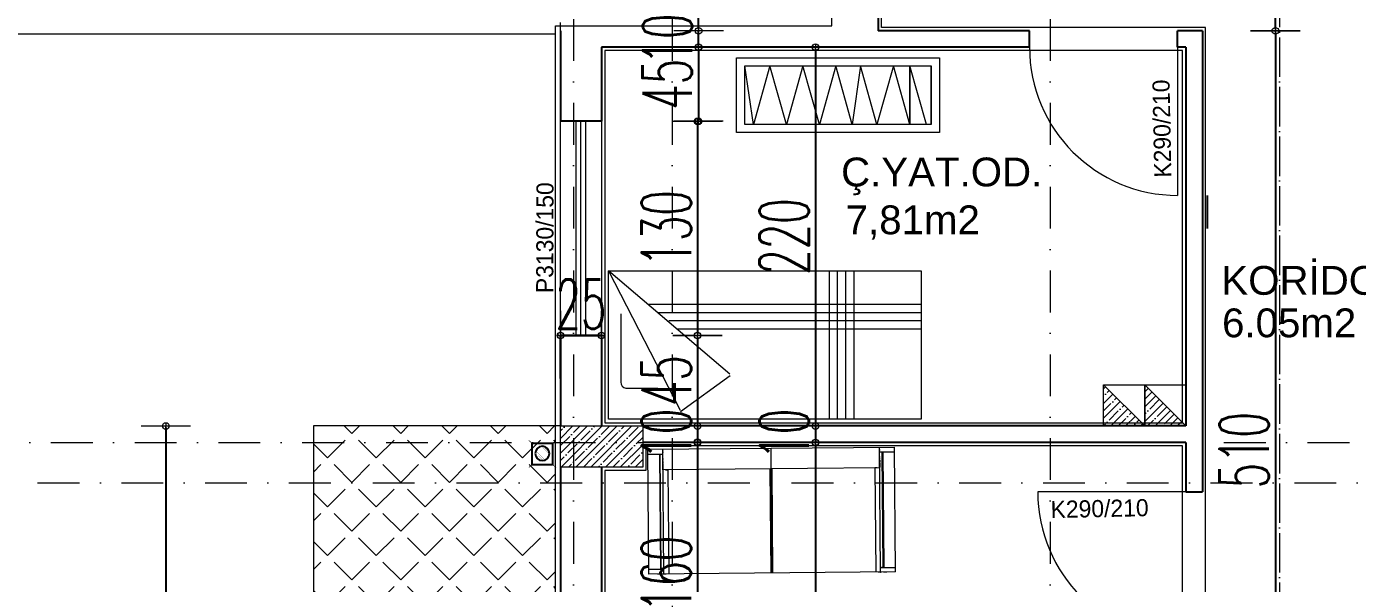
# Model space of a CAD drawing. Header units: millimetres. Extents: x -16104 to 67872, y -88009 to 12107.
# Drawn here: x 7697 to 8506, y -7055 to -6717 of the extents above; entities that cross this region are included whole.
import ezdxf

# ---------------------------------------------------------------- set-up
doc = ezdxf.new("R2010")
doc.units = ezdxf.units.MM
for name, pattern in [('ACAD_ISO04W100', [30, 24, -3, 0, -3]), ('ACAD_ISO07W100', [3, 0, -3]), ('DASHDOTX2', [50.8, 25.4, -12.7, 0, -12.7])]:
    doc.linetypes.add(name, pattern=pattern)
doc.layers.get('0').update_dxf_attribs({"color": 241})
for name, color, linetype, lineweight in [('AKS', 1, 'ACAD_ISO07W100', 5), ('akslar', 144, 'Continuous', 20), ('baca', 46, 'Continuous', 5), ('bacas', 11, 'Continuous', 5), ('balkon', 6, 'Continuous', 5), ('duvar', 123, 'Continuous', 25), ('emsal&kolon', 1, 'Continuous', 5), ('kapı', 3, 'Continuous', 5), ('kolon', 1, 'Continuous', 5), ('OLCU', 54, 'Continuous', 13), ('pencere', 5, 'Continuous', 5), ('POZ', 36, 'Continuous', 18), ('SıVA', 40, 'Continuous', 9), ('tefriş', 30, 'Continuous', 5), ('ÖLÇÜ', 252, 'Continuous', 20)]:
    doc.layers.add(name, color=color, linetype=linetype, lineweight=lineweight)
doc.styles.add('DIM', font='Txttw.shx', dxfattribs={"width": 0.6})
doc.styles.add('M2', font='stylu.ttf', dxfattribs={"height": 10})
doc.dimstyles.new('50', dxfattribs={"dimscale": 0, "dimtxt": 30, "dimasz": 1, "dimexe": 0, "dimexo": 2, "dimgap": 4, "dimtad": 1, "dimdec": 0, "dimzin": 0, "dimdsep": 46, "dimtxsty": 'DIM', "dimblk1": 'DOT', "dimblk2": 'DOT', "dimsah": 1, "dimcen": 1.5, "dimdle": 3, "dimse1": 1, "dimse2": 1, "dimclrd": 256, "dimclre": 9, "dimclrt": 256, "dimadec": 0, "dimazin": 0, "dimtfac": 0.24, "dimtdec": 0, "dimtix": 1, "dimtmove": 2, "dimatfit": 3, "dimldrblk": 'DOT', "dimfxl": 0, "dimtolj": 1, "dimtzin": 15, "dimarcsym": 0})
pattern_1 = [(45, (-3603.393, 0), (-14.817423, 14.817423), [15.24, -5.715]), (135, (-3603.393, 0), (-14.817423, -14.817423), [15.24, -5.715])]

# ---------------------------------------------------------------- blocks, each defined once
blk = doc.blocks.new('DOT')
for p, q in [((0, 15), (0, -15)), ((-2, 0), (0, 0)), ((2, 0), (0, 0))]:
    blk.add_line(p, q)
blk.add_circle((0, 0), 2)
blk = doc.blocks.new('*D8294')
at = {"layer": 'Defpoints', "color": 0, "transparency": 16777216}
for p in [(8048.58, -6719.56), (8105.6, -6719.56), (8046.6, -6729.56)]:
    blk.add_point(p, dxfattribs=at)
at = {"layer": 'OLCU', "lineweight": -2, "transparency": 16777216}
for p, q in [((8105.6, -6718.56), (8105.6, -6717.56)), ((8105.6, -6729.56), (8105.6, -6719.56)), ((8105.6, -6730.56), (8105.6, -6731.56))]:
    blk.add_line(p, q, dxfattribs=at)
for p, rotation in [((8105.6, -6719.56), 270), ((8105.6, -6729.56), 90)]:
    blk.add_blockref('DOT', p, dxfattribs=dict(at, rotation=rotation))
at = {"layer": 'OLCU', "transparency": 16777216, "insert": (8086.6, -6724.56), "char_height": 30, "attachment_point": 5, "rotation": 90, "style": 'DIM'}
blk.add_mtext('\\A1;10', dxfattribs=at)
blk = doc.blocks.new('*D8295')
at = {"layer": 'Defpoints', "color": 0, "transparency": 16777216}
for p in [(8046.6, -6729.56), (8046.6, -6774.56), (8105.48, -6774.56)]:
    blk.add_point(p, dxfattribs=at)
at = {"layer": 'OLCU', "lineweight": -2, "transparency": 16777216}
blk.add_line((8105.48, -6730.56), (8105.48, -6773.56), dxfattribs=at)
for p, rotation in [((8105.48, -6729.56), 90), ((8105.48, -6774.56), 270)]:
    blk.add_blockref('DOT', p, dxfattribs=dict(at, rotation=rotation))
at = {"layer": 'OLCU', "transparency": 16777216, "insert": (8086.48, -6752.06), "char_height": 30, "attachment_point": 5, "rotation": 90, "style": 'DIM'}
blk.add_mtext('\\A1;45', dxfattribs=at)
blk = doc.blocks.new('*D8296')
at = {"layer": 'Defpoints', "color": 0, "transparency": 16777216}
for p in [(8046.6, -6774.56), (8046.6, -6904.56), (8104.96, -6904.56)]:
    blk.add_point(p, dxfattribs=at)
at = {"layer": 'OLCU', "lineweight": -2, "transparency": 16777216}
blk.add_line((8104.96, -6775.56), (8104.96, -6903.56), dxfattribs=at)
for p, rotation in [((8104.96, -6774.56), 90), ((8104.96, -6904.56), 270)]:
    blk.add_blockref('DOT', p, dxfattribs=dict(at, rotation=rotation))
at = {"layer": 'OLCU', "transparency": 16777216, "insert": (8085.96, -6839.56), "char_height": 30, "attachment_point": 5, "rotation": 90, "style": 'DIM'}
blk.add_mtext('\\A1;130', dxfattribs=at)
blk = doc.blocks.new('*D8082')
at = {"layer": 'Defpoints', "color": 0, "transparency": 16777216}
for p in [(8045.15, -6904.56), (8045.15, -6959.56), (8104.96, -6959.56)]:
    blk.add_point(p, dxfattribs=at)
at = {"layer": 'OLCU', "lineweight": -2, "transparency": 16777216}
blk.add_line((8104.96, -6905.56), (8104.96, -6958.56), dxfattribs=at)
for p, rotation in [((8104.96, -6904.56), 90), ((8104.96, -6959.56), 270)]:
    blk.add_blockref('DOT', p, dxfattribs=dict(at, rotation=rotation))
at = {"layer": 'OLCU', "transparency": 16777216, "insert": (8085.96, -6932.06), "char_height": 30, "attachment_point": 5, "rotation": 90, "style": 'DIM'}
blk.add_mtext('\\A1;45', dxfattribs=at)
blk = doc.blocks.new('*D8297')
at = {"layer": 'Defpoints', "color": 0, "transparency": 16777216}
for p in [(8046.6, -6969.43), (8046.6, -7129.31), (8104.96, -7129.31)]:
    blk.add_point(p, dxfattribs=at)
at = {"layer": 'OLCU', "lineweight": -2, "transparency": 16777216}
blk.add_line((8104.96, -6970.43), (8104.96, -7128.31), dxfattribs=at)
for p, rotation in [((8104.96, -6969.43), 90), ((8104.96, -7129.31), 270)]:
    blk.add_blockref('DOT', p, dxfattribs=dict(at, rotation=rotation))
at = {"layer": 'OLCU', "transparency": 16777216, "insert": (8085.96, -7049.37), "char_height": 30, "attachment_point": 5, "rotation": 90, "style": 'DIM'}
blk.add_mtext('\\A1;160', dxfattribs=at)
blk = doc.blocks.new('*D8299')
at = {"layer": 'Defpoints', "color": 0, "transparency": 16777216}
for p in [(8176.6, -6729.56), (8176.6, -6959.56), (8176.6, -6959.56)]:
    blk.add_point(p, dxfattribs=at)
at = {"layer": 'OLCU', "lineweight": -2, "transparency": 16777216}
blk.add_line((8176.6, -6730.56), (8176.6, -6958.56), dxfattribs=at)
for p, rotation in [((8176.6, -6729.56), 90), ((8176.6, -6959.56), 270)]:
    blk.add_blockref('DOT', p, dxfattribs=dict(at, rotation=rotation))
at = {"layer": 'OLCU', "transparency": 16777216, "insert": (8157.6, -6844.56), "char_height": 30, "attachment_point": 5, "rotation": 90, "style": 'DIM'}
blk.add_mtext('\\A1;220', dxfattribs=at)
blk = doc.blocks.new('*D8317')
at = {"layer": 'Defpoints', "color": 0, "transparency": 16777216}
for p in [(8021.6, -6904.56), (8046.6, -6904.56), (8046.6, -6904.56)]:
    blk.add_point(p, dxfattribs=at)
at = {"layer": 'OLCU', "lineweight": -2, "transparency": 16777216}
for p, q in [((8020.6, -6904.56), (8019.6, -6904.56)), ((8021.6, -6904.56), (8046.6, -6904.56)), ((8047.6, -6904.56), (8048.6, -6904.56))]:
    blk.add_line(p, q, dxfattribs=at)
blk.add_blockref('DOT', (8021.6, -6904.56), dxfattribs=at)
at = {"layer": 'OLCU', "lineweight": -2, "transparency": 16777216, "rotation": 180}
blk.add_blockref('DOT', (8046.6, -6904.56), dxfattribs=at)
at = {"layer": 'OLCU', "transparency": 16777216, "insert": (8034.1, -6885.56), "char_height": 30, "attachment_point": 5, "style": 'DIM'}
blk.add_mtext('\\A1;25', dxfattribs=at)
blk = doc.blocks.new('*D8097')
at = {"layer": 'Defpoints', "color": 0, "transparency": 16777216}
for p in [(8189.6, -6637.06), (8189.6, -6704.56), (8039.6, -6719.56)]:
    blk.add_point(p, dxfattribs=at)
at = {"layer": 'OLCU', "lineweight": -2, "transparency": 16777216}
for p, q in [((8040.6, -6637.06), (8123.46, -6637.06)), ((8188.6, -6637.06), (8174.32, -6637.06))]:
    blk.add_line(p, q, dxfattribs=at)
at = {"layer": 'OLCU', "lineweight": -2, "transparency": 16777216, "rotation": 180}
blk.add_blockref('DOT', (8039.6, -6637.06), dxfattribs=at)
at = {"layer": 'OLCU', "lineweight": -2, "transparency": 16777216}
blk.add_blockref('DOT', (8189.6, -6637.06), dxfattribs=at)
at = {"layer": 'OLCU', "transparency": 16777216, "insert": (8148.89, -6623.39), "char_height": 30, "attachment_point": 5, "style": 'DIM'}
blk.add_mtext('\\A1;150', dxfattribs=at)
blk = doc.blocks.new('*D8099')
at = {"layer": 'Defpoints', "color": 0, "transparency": 16777216}
for p in [(8455.96, -6569.56), (8455.96, -6569.56), (8455.96, -6719.56)]:
    blk.add_point(p, dxfattribs=at)
at = {"layer": 'OLCU', "lineweight": -2, "transparency": 16777216}
blk.add_line((8455.96, -6718.56), (8455.96, -6570.56), dxfattribs=at)
for p, rotation in [((8455.96, -6569.56), 90), ((8455.96, -6719.56), 270)]:
    blk.add_blockref('DOT', p, dxfattribs=dict(at, rotation=rotation))
at = {"layer": 'OLCU', "transparency": 16777216, "insert": (8436.96, -6644.56), "char_height": 30, "attachment_point": 5, "rotation": 90, "style": 'DIM'}
blk.add_mtext('\\A1;150', dxfattribs=at)
blk = doc.blocks.new('*D8320')
at = {"layer": 'Defpoints', "color": 0, "transparency": 16777216}
for p in [(8411.6, -6719.56), (8411.6, -7229.06), (8455.96, -7229.06)]:
    blk.add_point(p, dxfattribs=at)
at = {"layer": 'OLCU', "lineweight": -2, "transparency": 16777216}
blk.add_line((8455.96, -6720.56), (8455.96, -7228.06), dxfattribs=at)
for p, rotation in [((8455.96, -6719.56), 90), ((8455.96, -7229.06), 270)]:
    blk.add_blockref('DOT', p, dxfattribs=dict(at, rotation=rotation))
at = {"layer": 'OLCU', "transparency": 16777216, "insert": (8436.96, -6974.31), "char_height": 30, "attachment_point": 5, "rotation": 90, "style": 'DIM'}
blk.add_mtext('\\A1;510', dxfattribs=at)
blk = doc.blocks.new('NEWBLOCK4')
at = {"layer": 'bacas'}
for p, q in [((-0.8505, 0.5894), (-0.8505, 2.0869)), ((-0.093, 2.0869), (-0.8505, 2.0869)), ((-0.8205, 2.0869), (-0.8205, 1.9969)), ((-0.1205, 1.9969), (-0.1205, 2.0869)), ((-0.1205, 2.0269), (-0.1205, 2.0344)), ((-0.093, 2.0869), (-0.093, 0.5894)), ((-0.093, 2.0344), (-0.093, 2.0144)), ((-0.093, 1.9969), (-0.8505, 1.9969)), ((-0.8405, 1.9969), (-0.838, 1.9969)), ((-0.833, 1.9969), (-0.8305, 1.9969)), ((-0.8205, 2.0169), (-0.1205, 2.0169)), ((-0.1205, 2.0119), (-0.8205, 2.0119)), ((-0.7955, 1.9969), (-0.793, 1.9969)), ((-0.788, 1.9969), (-0.7855, 1.9969)), ((-0.7805, 1.9969), (-0.778, 1.9969)), ((-0.773, 1.9969), (-0.7705, 1.9969)), ((-0.768, 1.9969), (-0.763, 1.9969)), ((-0.7605, 1.9969), (-0.758, 1.9969)), ((-0.7555, 1.9969), (-0.753, 1.9969)), ((-0.7505, 1.9969), (-0.748, 1.9969)), ((-0.7455, 1.9969), (-0.743, 1.9969)), ((-0.7405, 1.9969), (-0.738, 1.9969)), ((-0.7355, 1.9969), (-0.733, 1.9969)), ((-0.7305, 1.9969), (-0.728, 1.9969)), ((-0.7255, 1.9969), (-0.7255, 0.6794)), ((-0.7255, 1.9969), (-0.7255, 1.9944)), ((-0.7255, 1.9819), (-0.7255, 1.9669)), ((-0.7255, 1.9669), (-0.093, 1.9669)), ((-0.1205, 2.0169), (-0.1205, 2.0019)), ((-0.1205, 2.0144), (-0.1205, 2.0119)), ((-0.093, 2.0019), (-0.093, 1.9819)), ((-0.093, 1.9944), (-0.093, 1.9969)), ((-0.8505, 1.3369), (-0.093, 1.3369)), ((-0.093, 1.3425), (-0.7255, 1.3425)), ((-0.093, 1.3319), (-0.7255, 1.3319)), ((-0.093, 0.6794), (-0.8505, 0.6794)), ((-0.8405, 0.6794), (-0.838, 0.6794)), ((-0.833, 0.6794), (-0.8305, 0.6794)), ((-0.8205, 0.5894), (-0.8205, 0.6794)), ((-0.1205, 0.6644), (-0.8205, 0.6644)), ((-0.8205, 0.6594), (-0.1205, 0.6594)), ((-0.7955, 0.6794), (-0.793, 0.6794)), ((-0.788, 0.6794), (-0.7855, 0.6794)), ((-0.7805, 0.6794), (-0.778, 0.6794)), ((-0.773, 0.6794), (-0.7705, 0.6794)), ((-0.768, 0.6794), (-0.763, 0.6794)), ((-0.7605, 0.6794), (-0.758, 0.6794)), ((-0.7555, 0.6794), (-0.753, 0.6794)), ((-0.7505, 0.6794), (-0.748, 0.6794)), ((-0.7455, 0.6794), (-0.743, 0.6794)), ((-0.7405, 0.6794), (-0.738, 0.6794)), ((-0.7355, 0.6794), (-0.733, 0.6794)), ((-0.7305, 0.6794), (-0.728, 0.6794)), ((-0.7255, 0.6944), (-0.7255, 0.7094)), ((-0.7255, 0.7094), (-0.093, 0.7094)), ((-0.7255, 0.6794), (-0.7255, 0.6819)), ((-0.1205, 0.6794), (-0.1205, 0.5894)), ((-0.1205, 0.6594), (-0.1205, 0.6744)), ((-0.1205, 0.6619), (-0.1205, 0.6644)), ((-0.1205, 0.6494), (-0.1205, 0.6419)), ((-0.093, 0.6744), (-0.093, 0.6944)), ((-0.093, 0.6819), (-0.093, 0.6794)), ((-0.093, 0.6419), (-0.093, 0.6619)), ((-0.093, 0.5894), (-0.8505, 0.5894))]:
    blk.add_line(p, q, dxfattribs=at)
blk = doc.blocks.new('cv')
at = {"layer": 'tefriş', "linetype": 'ByBlock'}
for p, q in [((-13586.28, -26708.58), (-13586.28, -26744.07)), ((-13573.28, -26708.58), (-13573.28, -26744.07))]:
    blk.add_line(p, q, dxfattribs=at)
for points in [[(-13591.28, -26703.58), (-13468.02, -26703.58), (-13468.02, -26749.07), (-13591.28, -26749.07)], [(-13586.28, -26708.58), (-13473.02, -26708.58), (-13473.02, -26744.07), (-13586.28, -26744.07)]]:
    blk.add_lwpolyline(points, close=True, dxfattribs=at)
blk.add_lwpolyline([(-13583.28, -26708.58), (-13573.28, -26744.07), (-13573.28, -26708.58), (-13563.28, -26744.07), (-13553.28, -26708.58), (-13543.28, -26744.07), (-13538.28, -26708.58), (-13528.28, -26744.07), (-13518.28, -26708.58), (-13508.28, -26744.07), (-13498.28, -26708.58), (-13488.28, -26744.07), (-13478.28, -26708.58), (-13473.02, -26744.07)], dxfattribs=at)
blk = doc.blocks.new('rec')
at = {"layer": 'tefriş', "linetype": 'ByBlock'}
for p, q in [((21489.37, 4993.97), (21532.87, 4909.34)), ((21563.13, 4931.27), (21489.37, 4993.97)), ((21623.29, 4993.97), (21623.29, 4903.97)), ((21628.29, 4993.97), (21628.29, 4903.97)), ((21633.29, 4993.97), (21633.29, 4903.97)), ((21638.29, 4993.97), (21638.29, 4903.97)), ((21513.18, 4973.72), (21679.37, 4973.72)), ((21496.74, 4967.85), (21496.74, 4926.33)), ((21519.07, 4968.72), (21679.37, 4968.72)), ((21525.99, 4963.72), (21679.37, 4963.72)), ((21530.83, 4958.72), (21679.37, 4958.72)), ((21533, 4908.51), (21563.26, 4930.43)), ((21499.86, 4922.66), (21519.35, 4922.66))]:
    blk.add_line(p, q, dxfattribs=at)
blk.add_lwpolyline([(21489.37, 4993.97), (21679.37, 4993.97), (21679.37, 4903.97), (21489.37, 4903.97), (21489.37, 4993.97)], dxfattribs=at)
blk.add_arc((21500.64, 4926.49), 3.9, 182.33617, 258.52931, dxfattribs=at)
blk = doc.blocks.new('*D8234')
at = {"layer": 'Defpoints', "color": 0, "transparency": 16777216}
for p in [(8105.6, -6569.77), (8105.6, -6569.77), (8105.6, -6719.56)]:
    blk.add_point(p, dxfattribs=at)
at = {"layer": 'OLCU', "lineweight": -2, "transparency": 16777216}
blk.add_line((8105.6, -6718.56), (8105.6, -6570.77), dxfattribs=at)
for p, rotation in [((8105.6, -6569.77), 90), ((8105.6, -6719.56), 270)]:
    blk.add_blockref('DOT', p, dxfattribs=dict(at, rotation=rotation))
at = {"layer": 'OLCU', "transparency": 16777216, "insert": (8086.6, -6644.66), "char_height": 30, "attachment_point": 5, "rotation": 90, "style": 'DIM'}
blk.add_mtext('\\A1;150', dxfattribs=at)
blk = doc.blocks.new('*D8326')
at = {"layer": 'Defpoints', "color": 0, "transparency": 16777216}
for p in [(7871.6, -6959.56), (7781.85, -7594.06), (7871.6, -7594.06)]:
    blk.add_point(p, dxfattribs=at)
at = {"layer": 'OLCU', "lineweight": -2, "transparency": 16777216}
blk.add_line((7781.85, -6960.56), (7781.85, -7593.06), dxfattribs=at)
for p, rotation in [((7781.85, -6959.56), 90), ((7781.85, -7594.06), 270)]:
    blk.add_blockref('DOT', p, dxfattribs=dict(at, rotation=rotation))
at = {"layer": 'OLCU', "transparency": 16777216, "insert": (7762.85, -7276.81), "char_height": 30, "attachment_point": 5, "rotation": 90, "style": 'DIM'}
blk.add_mtext('\\A1;635', dxfattribs=at)
blk = doc.blocks.new('A$C412C2498')
at = {"color": 5, "const_width": 0.6}
for points in [[(3.6, 24.3), (0.2, 27)], [(23.8, 24.3), (27.3, 27)], [(3.6, 3), (0.2, 0.2)], [(23.8, 3), (27.3, 0.2)]]:
    blk.add_lwpolyline(points, dxfattribs=at)
at = {"color": 5}
blk.add_lwpolyline([(23.8, 24.3), (3.6, 24.3), (3.6, 3), (23.8, 3)], close=True, dxfattribs=at)
at = {"const_width": 0.1}
for points in [[(6.7, 12.2), (14.6, 20.2)], [(6.8, 14.5), (12.4, 20.1)], [(7.1, 10.4), (16.4, 19.7)], [(7.9, 9.1), (17.8, 19)], [(8.8, 8), (18.9, 18.1)], [(10, 7.1), (19.8, 16.9)], [(11.3, 6.4), (20.4, 15.6)], [(13, 6), (20.8, 13.8)], [(14.8, 6.1), (20.8, 12.1)], [(17.4, 7), (19.8, 9.4)]]:
    blk.add_lwpolyline(points, dxfattribs=at)
blk.add_circle((13.7, 13.1), 7.12)
blk = doc.blocks.new('A$C5E2C1EC0')
at = {"xscale": 0.6105719971092185, "yscale": 0.6105719971092185, "zscale": 0.6105719971092185}
blk.add_blockref('A$C412C2498', (0, 0), dxfattribs=at)
blk = doc.blocks.new('*D8334')
at = {"layer": 'Defpoints', "color": 0, "transparency": 16777216}
for p in [(8104.96, -6959.56), (8104.96, -6969.56), (8104.96, -6969.56)]:
    blk.add_point(p, dxfattribs=at)
at = {"layer": 'OLCU', "lineweight": -2, "transparency": 16777216}
for p, q in [((8104.96, -6958.56), (8104.96, -6957.56)), ((8104.96, -6959.56), (8104.96, -6969.56)), ((8104.96, -6970.56), (8104.96, -6971.56))]:
    blk.add_line(p, q, dxfattribs=at)
for p, rotation in [((8104.96, -6959.56), 270), ((8104.96, -6969.56), 90)]:
    blk.add_blockref('DOT', p, dxfattribs=dict(at, rotation=rotation))
at = {"layer": 'OLCU', "transparency": 16777216, "insert": (8085.96, -6964.56), "char_height": 30, "attachment_point": 5, "rotation": 90, "style": 'DIM'}
blk.add_mtext('\\A1;10', dxfattribs=at)
blk = doc.blocks.new('*D8248')
at = {"layer": 'Defpoints', "color": 0, "transparency": 16777216}
for p in [(8176.6, -6959.56), (8176.6, -6969.56), (8176.6, -6969.56)]:
    blk.add_point(p, dxfattribs=at)
at = {"layer": 'OLCU', "lineweight": -2, "transparency": 16777216}
for p, q in [((8176.6, -6958.56), (8176.6, -6957.56)), ((8176.6, -6959.56), (8176.6, -6969.56)), ((8176.6, -6970.56), (8176.6, -6971.56))]:
    blk.add_line(p, q, dxfattribs=at)
for p, rotation in [((8176.6, -6959.56), 270), ((8176.6, -6969.56), 90)]:
    blk.add_blockref('DOT', p, dxfattribs=dict(at, rotation=rotation))
at = {"layer": 'OLCU', "transparency": 16777216, "insert": (8157.6, -6964.56), "char_height": 30, "attachment_point": 5, "rotation": 90, "style": 'DIM'}
blk.add_mtext('\\A1;10', dxfattribs=at)
blk = doc.blocks.new('*D8335')
at = {"layer": 'Defpoints', "color": 0, "transparency": 16777216}
for p in [(8176.6, -6969.56), (8176.6, -7419.06), (8176.6, -7419.06)]:
    blk.add_point(p, dxfattribs=at)
at = {"layer": 'OLCU', "lineweight": -2, "transparency": 16777216}
blk.add_line((8176.6, -6970.56), (8176.6, -7418.06), dxfattribs=at)
for p, rotation in [((8176.6, -6969.56), 90), ((8176.6, -7419.06), 270)]:
    blk.add_blockref('DOT', p, dxfattribs=dict(at, rotation=rotation))
at = {"layer": 'OLCU', "transparency": 16777216, "insert": (8157.6, -7194.31), "char_height": 30, "attachment_point": 5, "rotation": 90, "style": 'DIM'}
blk.add_mtext('\\A1;450', dxfattribs=at)

msp = doc.modelspace()

# ---------------------------------------------------------------- hatches: boundary and pattern name
at = {"layer": 'kolon'}
h = msp.add_hatch(dxfattribs=at)
h.set_pattern_fill('ANSI35,_O', color=256)
h.set_pattern_definition([(45, (3348.578, -10930.656), (-4.490128, 4.490128), []), (45, (3353.0684, -10930.656), (-4.490128, 4.490128), [7.9375, -1.5875, 0, -1.5875])])
h.paths.add_polyline_path([(8071.6, -6984.56), (8071.6, -6959.56), (8021.6, -6959.56), (8021.6, -6984.56)])
at = {"layer": 'ÖLÇÜ'}
h = msp.add_hatch(dxfattribs=at)
h.set_pattern_fill('ANSI35,_O', color=256)
h.set_pattern_definition([(45, (-3603.393, 32421.2484), (-4.4901281, 4.4901281), []), (45, (-3598.903, 32421.2484), (-4.4901281, 4.4901281), [7.9375, -1.5875, 0, -1.5875])])
h.paths.add_polyline_path([(8353.6, -6936.56), (8351.6, -6936.56), (8351.6, -6959.06), (8376.1, -6959.06)])
h.paths.add_polyline_path([(8351.6, -6934.56), (8351.6, -6936.56), (8353.6, -6936.56)])
h.paths.add_polyline_path([(8376.1, -6959.06), (8351.6, -6959.06), (8351.6, -6959.56), (8376.6, -6959.56)])
h.paths.add_polyline_path([(8378.6, -6936.56), (8376.6, -6936.56), (8376.6, -6959.06), (8399.6, -6959.06), (8399.6, -6957.56)])
h.paths.add_polyline_path([(8376.6, -6934.56), (8376.6, -6936.56), (8378.6, -6936.56)])
h.paths.add_polyline_path([(8401.1, -6959.06), (8399.6, -6959.06), (8399.6, -6959.56), (8401.6, -6959.56)])
h.paths.add_polyline_path([(8399.6, -6959.06), (8376.6, -6959.06), (8376.6, -6959.56), (8399.6, -6959.56)])
h = msp.add_hatch(dxfattribs=at)
h.set_pattern_fill('ANGLE,_O', color=256, scale=3, angle=45)
h.set_pattern_definition(pattern_1)
h.paths.add_polyline_path([(8018.6, -6969.56), (8018.6, -6959.56), (7871.6, -6959.56), (7871.6, -6969.56)])
h.paths.add_polyline_path([(7871.6, -6969.56), (7871.6, -6994.06), (8018.6, -6994.06), (8018.6, -6969.56)])
h.paths.add_polyline_path([(8029.56, -7447.06), (8018.6, -7447.06), (8018.6, -7434.06), (7871.6, -7434.06), (7871.6, -7594.06), (8029.56, -7594.06)])
h.paths.add_polyline_path([(8029.56, -7594.06), (8089.6, -7594.06), (8089.6, -7447.06), (8029.56, -7447.06)])
h = msp.add_hatch(dxfattribs=at)
h.set_pattern_fill('ANGLE,_O', color=256, scale=3, angle=45)
h.set_pattern_definition([(45, (-4e-12, -17059.605), (-14.817423, 14.817423), [15.24, -5.715]), (135, (-4e-12, -17059.605), (-14.817423, -14.817423), [15.24, -5.715])])
h.paths.add_polyline_path([(8831.6, -7211.06), (8844.6, -7211.06), (8844.6, -7244.06), (8921.6, -7244.06, -0.40327), (8844.6, -7324), (8844.6, -7434.06), (8956.6, -7434.06), (8956.6, -6994.06), (8831.6, -6994.06)])
h.paths.add_polyline_path([(8831.6, -6994.06), (8809.6, -6994.06), (8809.6, -7211.06), (8831.6, -7211.06)])
h.paths.add_polyline_path([(8831.6, -6994.06), (8831.6, -6984.06), (8809.6, -6984.06), (8809.6, -6994.06)])
h.paths.add_polyline_path([(8956.6, -6994.06), (8956.6, -6984.06), (8831.6, -6984.06), (8831.6, -6994.06)])
h.paths.add_polyline_path([(8956.6, -7434.06), (8844.6, -7434.06), (8844.6, -7447.06), (8831.6, -7447.06), (8831.6, -7594.06), (8956.6, -7594.06)])
h.paths.add_polyline_path([(8831.6, -7447.06), (8799.6, -7447.06), (8799.6, -7594.06), (8831.6, -7594.06)])
h.paths.add_polyline_path([(8799.6, -7447.06), (8739.6, -7447.06), (8739.6, -7594.06), (8799.6, -7594.06)])
h.paths.add_polyline_path([(8739.6, -7447.06), (8600.53, -7447.06), (8600.53, -7594.06), (8739.6, -7594.06)])
h.paths.add_polyline_path([(8505.1, -7594.06), (8600.53, -7594.06), (8600.53, -7447.06), (8505.1, -7447.06)])
h.paths.add_polyline_path([(8396.6, -7524.06, -0.291436), (8324.1, -7477.88), (8324.1, -7594.06), (8505.1, -7594.06), (8505.1, -7447.06), (8396.6, -7447.06)])
h.paths.add_polyline_path([(8324.1, -7477.88, -0.100072), (8316.65, -7447.06), (8089.6, -7447.06), (8089.6, -7594.06), (8324.1, -7594.06)])
h.paths.add_polyline_path([(8825.95, -7213.3), (8826.21, -7122.81), (8808.44, -7122.76), (8808.18, -7213.25)], flags=9)
h.paths.add_polyline_path([(8568.79, -7463.5), (8659.26, -7461.7), (8658.91, -7443.94), (8568.43, -7445.74)], flags=9)
h.paths.add_polyline_path([(8394.24, -7562.85), (8482.25, -7562.85), (8482.25, -7592.63), (8394.24, -7592.63)], flags=24)
h.paths.add_polyline_path([(8387.27, -7526.36), (8475.68, -7526.36), (8475.68, -7553.21), (8387.27, -7553.21)], flags=24)
h.paths.add_polyline_path([(8182.26, -7461.54), (8272.73, -7459.75), (8272.38, -7441.98), (8181.9, -7443.78)], flags=9)
h = msp.add_hatch(dxfattribs=at)
h.set_pattern_fill('ANGLE,_O', color=256, scale=3, angle=45)
h.set_pattern_definition(pattern_1)
h.paths.add_polyline_path([(8018.6, -7434.06), (8018.6, -6994.06), (7871.6, -6994.06), (7871.6, -7434.06)])
h.paths.add_polyline_path([(8021.72, -7236.1), (8021.97, -7145.61), (8004.21, -7145.56), (8003.95, -7236.05)], flags=9)

# ---------------------------------------------------------------- linework, layer by layer
at = {"layer": 'AKS', "color": 1, "linetype": 'ACAD_ISO04W100'}
msp.add_line((8458.57, -5369.07), (8458.57, -7691.51), dxfattribs=at)
at = {"layer": 'akslar', "linetype": 'DASHDOTX2'}
for p, q in [((8029.56, -5134.56), (8029.56, -7944.06)), ((8089.6, -5134.56), (8089.6, -7944.06)), ((8319.1, -5134.56), (8319.1, -7944.06)), ((6897.68, -6969.56), (9947.68, -6969.56)), ((6889.6, -6994.06), (9939.6, -6994.06))]:
    msp.add_line(p, q, dxfattribs=at)
at = {"layer": 'baca'}
for points in [[(8351.6, -6934.56), (8376.6, -6934.56), (8376.6, -6959.56), (8351.6, -6959.56), (8351.6, -6934.56), (8376.6, -6959.56)], [(8376.6, -6934.56), (8401.6, -6934.56), (8401.6, -6959.56), (8376.6, -6959.56), (8376.6, -6934.56), (8401.6, -6959.56)]]:
    msp.add_lwpolyline(points, dxfattribs=at)
at = {"layer": 'balkon'}
for p, q in [((7871.6, -6959.56), (7871.6, -7594.06)), ((8021.6, -6959.56), (7871.6, -6959.56))]:
    msp.add_line(p, q, dxfattribs=at)
at = {"layer": 'duvar'}
for p, q in [((8214.6, -6569.56), (8214.6, -6719.56)), ((8021.6, -6719.56), (8021.6, -6774.56)), ((8306.6, -6719.56), (8214.6, -6719.56)), ((8306.6, -6729.56), (8306.6, -6719.56)), ((8411.6, -6719.56), (8396.6, -6719.56)), ((8396.6, -6729.56), (8396.6, -6719.56)), ((8411.6, -6719.56), (8411.6, -6999.56)), ((8306.6, -6729.56), (8046.6, -6729.56)), ((8046.6, -6729.56), (8046.6, -6774.56)), ((8401.6, -6729.56), (8396.6, -6729.56)), ((8401.6, -6729.56), (8401.6, -6959.56)), ((8046.6, -6774.56), (8021.6, -6774.56)), ((8401.6, -6819.56), (8401.6, -6959.56)), ((8414.6, -6819.56), (8414.6, -6839.56)), ((8414.6, -6819.56), (8414.6, -6839.56)), ((8021.6, -6930.81), (8021.6, -6904.56)), ((8021.6, -6904.56), (8021.6, -6930.81)), ((8021.6, -6904.56), (8021.6, -6959.56)), ((8046.6, -6904.56), (8021.6, -6904.56)), ((8046.6, -6904.56), (8046.6, -6959.56)), ((8046.6, -6904.56), (8046.6, -6959.56)), ((8401.6, -6959.56), (8071.6, -6959.56)), ((8401.6, -6969.56), (8071.6, -6969.56)), ((8401.6, -6969.56), (8401.6, -6999.56)), ((8401.6, -6969.56), (8401.6, -6999.56)), ((8021.6, -6984.56), (8021.6, -7129.31)), ((8046.6, -6984.56), (8046.6, -7129.31)), ((8401.6, -6999.56), (8411.6, -6999.56))]:
    msp.add_line(p, q, dxfattribs=at)
at = {"layer": 'emsal&kolon'}
msp.add_lwpolyline([(8021.6, -6984.56), (8021.6, -6959.56), (8071.6, -6959.56), (8071.6, -6984.56), (8021.6, -6984.56)], dxfattribs=at)
at = {"layer": 'kapı'}
for p, q in [((8396.6, -6729.56), (8396.6, -6819.56)), ((8401.6, -6999.56), (8311.6, -6999.56))]:
    msp.add_line(p, q, dxfattribs=at)
for centre in [(8396.6, -6729.56), (8401.6, -6999.56)]:
    msp.add_arc(centre, 90, 180, 270, dxfattribs=at)
at = {"layer": 'pencere'}
for p, q in [((8021.6, -6904.56), (8021.6, -6774.56)), ((8031.1, -6904.56), (8031.1, -6774.56)), ((8034.1, -6904.56), (8034.1, -6774.56)), ((8037.1, -6904.56), (8037.1, -6774.56)), ((8046.6, -6774.56), (8046.6, -6904.56))]:
    msp.add_line(p, q, dxfattribs=at)
at = {"layer": 'SıVA'}
for points in [[(7386.6, -5631.56), (9442.6, -5631.56), (9442.6, -6572.56), (8809.6, -6572.56), (8809.6, -7211.06), (8844.6, -7211.06), (8844.6, -7447.06), (8018.6, -7447.06), (8018.6, -6716.56), (8186.6, -6716.56), (8186.6, -6572.56), (7386.6, -6572.56)], [(8413.6, -6717.56), (8216.6, -6717.56), (8216.6, -6571.56), (8529.6, -6571.56), (8529.6, -7089.06), (8529.6, -7227.06), (8413.6, -7227.06), (8413.6, -6999.56)], [(8048.6, -6957.56), (8399.6, -6957.56), (8399.6, -6731.56), (8306.6, -6731.56), (8048.6, -6731.56)], [(8399.6, -6971.56), (8073.6, -6971.56), (8073.6, -6986.56), (8048.6, -6986.56), (8048.6, -7407.06), (8058.6, -7407.06), (8058.6, -7417.06), (8399.6, -7417.06), (8399.6, -7089.56)]]:
    msp.add_lwpolyline(points, close=True, dxfattribs=at)
at = {"layer": 'ÖLÇÜ'}
for p, q in [((8021.6, -6719.56), (8021.6, -6714.56)), ((8018.6, -6721.56), (7239.6, -6721.56))]:
    msp.add_line(p, q, dxfattribs=at)

# ---------------------------------------------------------------- block references
at = {"ltscale": 50, "xscale": -1, "rotation": 180}
msp.add_blockref('A$C5E2C1EC0', (8002.28, -6968.25), dxfattribs=at)
at = {"layer": 'duvar'}
msp.add_blockref('rec', (-13438.49, -11859.3), dxfattribs=at)
at = {"layer": 'tefriş', "rotation": 180}
msp.add_blockref('cv', (-5339.34, -33485.03), dxfattribs=at)
at = {"layer": 'tefriş', "xscale": 99.99999999999761, "yscale": 99.99999999999761, "zscale": 99.99999999999761, "rotation": 270.4785116298202}
msp.add_blockref('NEWBLOCK4', (8016.54, -7059.27), dxfattribs=at)

# ---------------------------------------------------------------- texts
at = {"layer": 'emsal&kolon', "char_height": 17.5, "width": 1076.8413}
for s, insert, attachment_point in [('{\\fArial|b0|i0|c162|p34;Ç.YAT.OD.}', (8314.37, -6819.46), 9), ('{\\fArial|b0|i0|c162|p34;7,81m2}', (8194.92, -6846.39), 7), ('{\\fArial|b0|i0|c162|p34;KORİDOR}', (8537.25, -6880.14), 9), ('{\\fArial|b0|i0|c162|p34;6.05m2}', (8505.1, -6905.94), 9)]:
    msp.add_mtext(s, dxfattribs=dict(at, insert=insert, attachment_point=attachment_point))
at = {"layer": 'POZ', "style": 'M2', "flags": 4}
for tag, p, rotation in [('K290/210', (8392.83, -6808.64), 91.13919), ('P3130/150', (8017.26, -6878.88), 89.83596), ('K290/210', (8319.53, -7015.5), 1.13919)]:
    msp.add_attdef(tag, p, 'K1 80/210', height=10.4, rotation=rotation, dxfattribs=at)

# ---------------------------------------------------------------- dimensions: what is measured, and where the dimension line sits
at = {"layer": 'OLCU'}
for p1, p2, picture, middle in [((8105.6, -6719.56), (8105.6, -6569.77), '*D8234', (8086.6, -6644.66)), ((8104.96, -6959.56), (8104.96, -6969.56), '*D8334', (8085.96, -6964.56)), ((8176.6, -6959.56), (8176.6, -6969.56), '*D8248', (8157.6, -6964.56)), ((8176.5959038, -6969.56011155), (8176.5959038, -7419.06011155), '*D8335', (8157.5959038, -7194.31011155))]:
    dim = msp.add_aligned_dim(p1=p1, p2=p2, distance=0, dimstyle='50', override={"dimscale": 1}, dxfattribs=at)
    dim.commit()
    dim.dimension.update_dxf_attribs({"geometry": picture, "text_midpoint": middle})
for base, p1, p2, picture, middle in [((8455.96, -6569.56), (8455.96, -6719.56), (8455.96, -6569.56), '*D8099', (8436.96, -6644.56)), ((8105.6, -6719.56), (8046.6, -6729.56), (8048.58, -6719.56), '*D8294', (8086.6, -6724.56)), ((8455.95673659, -7229.06011155), (8411.5959038, -6719.56011155), (8411.5959038, -7229.06011155), '*D8320', (8436.95673659, -6974.31011155)), ((8105.48, -6774.56), (8046.6, -6729.56), (8046.6, -6774.56), '*D8295', (8086.48, -6752.06)), ((8104.96, -6904.56), (8046.6, -6774.56), (8046.6, -6904.56), '*D8296', (8085.96, -6839.56)), ((7781.84688492, -7594.06011155), (7871.5959038, -6959.56011155), (7871.5959038, -7594.06011155), '*D8326', (7762.84688492, -7276.81011155)), ((8104.96, -7129.31), (8046.6, -6969.43), (8046.6, -7129.31), '*D8297', (8085.96, -7049.37))]:
    dim = msp.add_linear_dim(base=base, p1=p1, p2=p2, angle=90, dimstyle='50', override={"dimscale": 1}, dxfattribs=at)
    dim.commit()
    dim.dimension.update_dxf_attribs({"geometry": picture, "text_midpoint": middle})
dim = msp.add_linear_dim(base=(8189.6, -6637.06), p1=(8039.6, -6719.56), p2=(8189.6, -6704.56), dimstyle='50', override={"dimscale": 1}, dxfattribs=at)
dim.commit()
dim.dimension.update_dxf_attribs({"geometry": '*D8097', "text_midpoint": (8148.89, -6623.39), "dimtype": 160})
for base, p1, p2, text, picture, middle in [((8176.6, -6959.56), (8176.6, -6729.56), (8176.6, -6959.56), '220', '*D8299', (8157.6, -6844.56)), ((8104.96, -6959.56), (8045.15, -6904.56), (8045.15, -6959.56), '45', '*D8082', (8085.96, -6932.06))]:
    dim = msp.add_linear_dim(base=base, p1=p1, p2=p2, angle=90, text=text, dimstyle='50', override={"dimscale": 1}, dxfattribs=at)
    dim.commit()
    dim.dimension.update_dxf_attribs({"geometry": picture, "text_midpoint": middle})
dim = msp.add_linear_dim(base=(8046.6, -6904.56), p1=(8021.6, -6904.56), p2=(8046.6, -6904.56), dimstyle='50', override={"dimscale": 1}, dxfattribs=at)
dim.commit()
dim.dimension.update_dxf_attribs({"geometry": '*D8317', "text_midpoint": (8034.1, -6885.56)})

doc.saveas('drawing.dxf')
